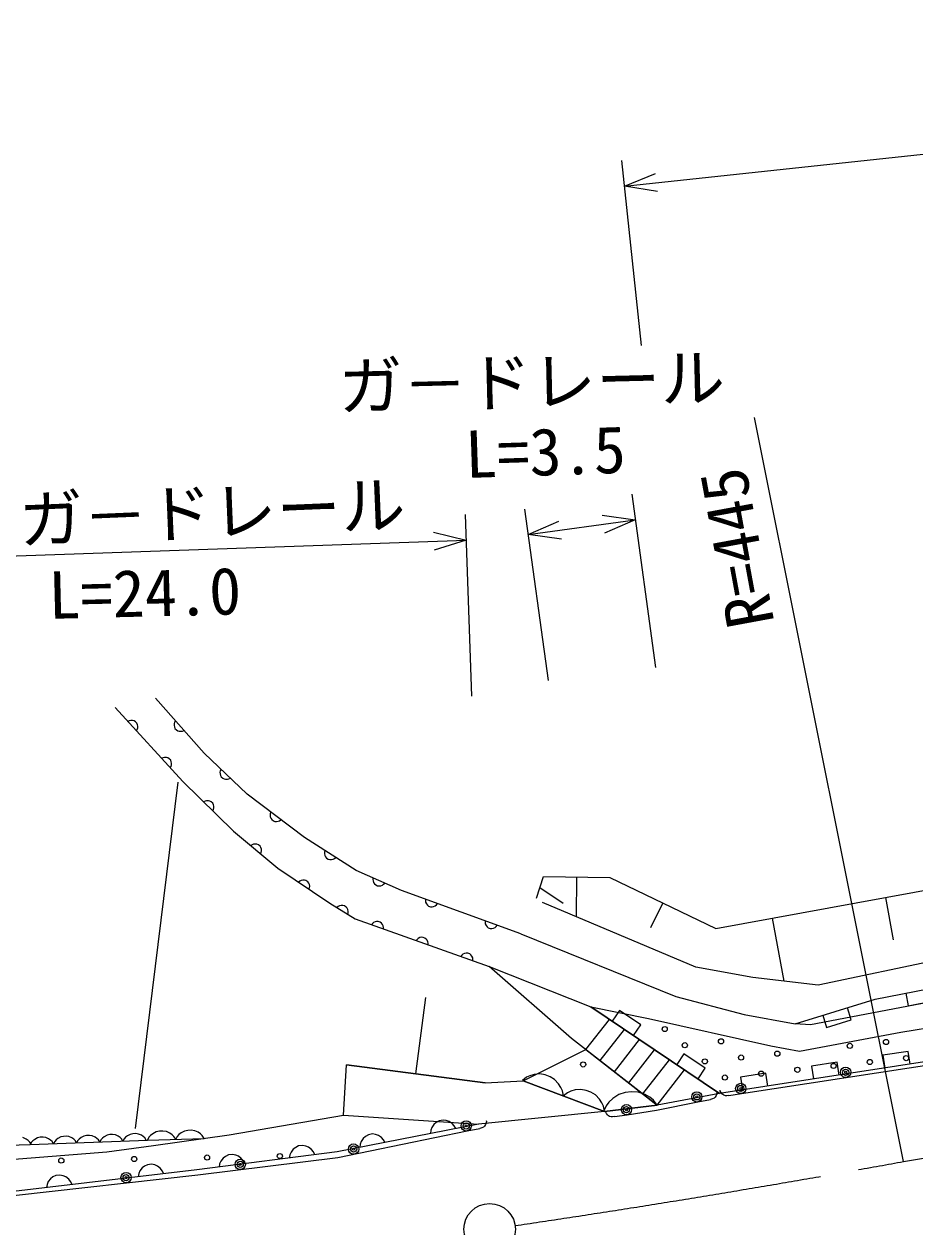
# Model space of a CAD drawing. Units: millimetres, scale not verified. Extents: x 40000 to 680000, y 20000 to 380000.
# Drawn here: x 452687 to 487250, y 287256 to 333939 of the extents above; entities that cross this region are included whole.
import ezdxf
from ezdxf.enums import TextEntityAlignment as Align

# ---------------------------------------------------------------- set-up
doc = ezdxf.new("R2010")
doc.units = ezdxf.units.MM
doc.header["$LTSCALE"] = 1000
doc.linetypes.add('CHAIN', pattern=[18.5, 12, -1.5, 3.5, -1.5])
for name, color, linetype, lineweight in [('S-BGD', 7, 'Continuous', 25), ('S-BMK', 2, 'CHAIN', 13), ('S-BMK-SRVR', 3, 'Continuous', 25), ('S-STR-HTXT', 7, 'Continuous', 13)]:
    doc.layers.add(name, color=color, linetype=linetype, lineweight=lineweight)
doc.styles.add('ＭＳ ゴシック', font='')
doc.styles.get('ＭＳ ゴシック').set_extended_font_data('MS Gothic')

msp = doc.modelspace()

# ---------------------------------------------------------------- linework, layer by layer
at = {"layer": 'S-BGD'}
for p, q in [((459669, 305647), (457784, 307780)), ((456225, 307411), (458848, 304540)), ((456770, 306904), (456713, 306878)), ((456827, 306915), (456770, 306904)), ((456898, 306912), (456827, 306915)), ((456954, 306895), (456898, 306912)), ((457009, 306865), (456954, 306895)), ((457063, 306806), (457009, 306865)), ((457089, 306748), (457063, 306806)), ((457100, 306691), (457089, 306748)), ((458511, 306790), (458507, 306720)), ((458507, 306720), (458518, 306662)), ((458529, 306846), (458511, 306790)), ((458561, 306901), (458529, 306846)), ((457050, 306509), (457081, 306564)), ((457081, 306564), (457097, 306620)), ((457097, 306620), (457100, 306691)), ((458518, 306662), (458542, 306604)), ((458542, 306604), (458595, 306544)), ((458595, 306544), (458650, 306513)), ((458650, 306513), (458706, 306495)), ((458706, 306495), (458776, 306491)), ((458776, 306491), (458833, 306501)), ((458833, 306501), (458892, 306526)), ((458082, 305468), (458024, 305443)), ((458139, 305480), (458082, 305468)), ((458210, 305477), (458139, 305480)), ((458265, 305460), (458210, 305477)), ((458321, 305429), (458265, 305460)), ((458375, 305370), (458321, 305429)), ((458400, 305312), (458375, 305370)), ((458412, 305255), (458400, 305312)), ((461349, 304047), (459669, 305647)), ((458361, 305074), (458392, 305129)), ((458392, 305129), (458409, 305185)), ((458409, 305185), (458412, 305255)), ((460301, 304962), (460288, 304905)), ((460288, 304905), (460290, 304835)), ((460328, 305019), (460301, 304962)), ((457004, 291074), (458665, 304522)), ((458848, 304540), (460816, 302612)), ((460290, 304835), (460306, 304778)), ((460306, 304778), (460335, 304723)), ((460335, 304723), (460393, 304667)), ((460393, 304667), (460450, 304641)), ((460450, 304641), (460507, 304628)), ((460507, 304628), (460578, 304630)), ((460578, 304630), (460634, 304645)), ((460634, 304645), (460690, 304675)), ((463562, 302365), (461349, 304047)), ((459710, 303780), (459653, 303751)), ((459766, 303795), (459710, 303780)), ((459837, 303796), (459766, 303795)), ((459893, 303782), (459837, 303796)), ((459950, 303754), (459893, 303782)), ((460007, 303698), (459950, 303754)), ((460036, 303642), (460007, 303698)), ((460010, 303401), (460038, 303458)), ((460051, 303586), (460036, 303642)), ((460038, 303458), (460052, 303515)), ((460052, 303515), (460051, 303586)), ((462236, 303298), (462230, 303240)), ((462230, 303240), (462240, 303170)), ((462257, 303358), (462236, 303298)), ((462240, 303170), (462261, 303116)), ((462261, 303116), (462297, 303063)), ((462297, 303063), (462361, 303015)), ((462361, 303015), (462420, 302995)), ((462420, 302995), (462478, 302988)), ((462478, 302988), (462548, 302998)), ((462548, 302998), (462603, 303019)), ((462603, 303019), (462655, 303055)), ((460816, 302612), (462537, 301177)), ((461538, 302088), (461484, 302055)), ((461593, 302107), (461538, 302088)), ((461664, 302114), (461593, 302107)), ((461721, 302105), (461664, 302114)), ((461780, 302081), (461721, 302105)), ((461841, 302030), (461780, 302081)), ((465571, 301094), (463562, 302365)), ((461875, 301976), (461841, 302030)), ((461868, 301735), (461891, 301793)), ((461894, 301921), (461875, 301976)), ((461891, 301793), (461900, 301851)), ((461900, 301851), (461894, 301921)), ((464340, 301802), (464339, 301744)), ((464339, 301744), (464354, 301675)), ((464356, 301863), (464340, 301802)), ((464354, 301675), (464381, 301623)), ((464381, 301623), (464421, 301574)), ((464421, 301574), (464488, 301531)), ((464729, 301556), (464778, 301596)), ((462537, 301177), (464545, 299823)), ((464488, 301531), (464550, 301516)), ((464550, 301516), (464608, 301514)), ((464608, 301514), (464677, 301530)), ((464677, 301530), (464729, 301556)), ((463384, 300678), (463334, 300640)), ((463437, 300703), (463384, 300678)), ((463506, 300716), (463437, 300703)), ((463564, 300713), (463506, 300716)), ((463625, 300696), (463564, 300713)), ((463692, 300652), (463625, 300696)), ((463730, 300602), (463692, 300652)), ((467334, 300314), (465571, 301094)), ((466224, 300805), (466218, 300742)), ((466218, 300742), (466225, 300684)), ((466225, 300684), (466250, 300618)), ((472568, 300016), (472836, 300852)), ((472836, 300852), (475409, 300817)), ((474123, 300835), (474102, 299301)), ((475409, 300817), (479519, 298844)), ((463755, 300549), (463730, 300602)), ((463748, 300360), (463765, 300421)), ((463768, 300479), (463755, 300549)), ((463765, 300421), (463768, 300479)), ((466250, 300618), (466284, 300570)), ((466284, 300570), (466331, 300528)), ((466331, 300528), (466404, 300496)), ((466404, 300496), (466467, 300490)), ((466467, 300490), (466525, 300497)), ((466525, 300497), (466591, 300522)), ((466591, 300522), (466638, 300556)), ((466638, 300556), (466681, 300603)), ((471966, 298631), (467334, 300314)), ((472702, 300434), (473604, 299816)), ((479519, 298844), (488308, 300445)), ((464545, 299823), (465529, 299208)), ((464926, 299715), (464874, 299688)), ((464995, 299730), (464926, 299715)), ((465053, 299729), (464995, 299730)), ((465115, 299714), (465053, 299729)), ((465183, 299672), (465115, 299714)), ((468257, 299979), (468255, 299915)), ((468255, 299915), (468266, 299858)), ((468266, 299858), (468296, 299794)), ((468296, 299794), (468333, 299749)), ((468333, 299749), (468382, 299710)), ((468382, 299710), (468458, 299682)), ((468578, 299692), (468642, 299722)), ((468642, 299722), (468687, 299758)), ((468687, 299758), (468727, 299808)), ((478749, 297341), (472802, 299849)), ((477464, 299831), (476997, 298859)), ((498132, 299739), (483494, 296637)), ((486110, 300044), (486411, 298396)), ((464874, 299688), (464825, 299648)), ((465223, 299623), (465183, 299672)), ((465249, 299571), (465223, 299623)), ((465265, 299503), (465249, 299571)), ((465249, 299383), (465264, 299444)), ((465264, 299444), (465265, 299503)), ((468458, 299682), (468521, 299681)), ((468521, 299681), (468578, 299692)), ((481716, 299244), (482162, 296795)), ((465529, 299208), (470735, 297361)), ((465529, 299208), (470735, 297361)), ((466200, 299033), (466161, 298983)), ((466245, 299070), (466200, 299033)), ((466309, 299101), (466245, 299070)), ((466366, 299112), (466309, 299101)), ((466429, 299111), (466366, 299112)), ((466505, 299084), (466429, 299111)), ((466555, 299045), (466505, 299084)), ((466592, 299000), (466555, 299045)), ((466622, 298937), (466592, 299000)), ((466634, 298879), (466622, 298937)), ((466632, 298816), (466634, 298879)), ((470573, 299137), (470571, 299074)), ((470571, 299074), (470582, 299017)), ((470582, 299017), (470612, 298953)), ((470612, 298953), (470649, 298907)), ((470649, 298907), (470699, 298868)), ((470699, 298868), (470774, 298841)), ((470774, 298841), (470837, 298839)), ((470837, 298839), (470894, 298850)), ((470894, 298850), (470958, 298880)), ((470958, 298880), (471003, 298917)), ((471003, 298917), (471043, 298966)), ((467936, 298417), (467897, 298368)), ((467981, 298455), (467936, 298417)), ((468044, 298485), (467981, 298455)), ((468102, 298497), (468044, 298485)), ((468165, 298495), (468102, 298497)), ((468240, 298469), (468165, 298495)), ((468290, 298430), (468240, 298469)), ((468327, 298385), (468290, 298430)), ((468357, 298321), (468327, 298385)), ((468369, 298264), (468357, 298321)), ((471966, 298631), (477980, 296205)), ((468368, 298201), (468369, 298264)), ((469716, 297839), (469671, 297802)), ((469780, 297869), (469716, 297839)), ((469837, 297881), (469780, 297869)), ((469900, 297880), (469837, 297881)), ((469976, 297853), (469900, 297880)), ((470025, 297814), (469976, 297853)), ((469671, 297802), (469632, 297752)), ((470062, 297769), (470025, 297814)), ((470093, 297705), (470062, 297769)), ((470104, 297648), (470093, 297705)), ((470103, 297585), (470104, 297648)), ((485706, 296101), (492424, 297402)), ((473932, 294571), (470735, 297361)), ((470735, 297361), (474671, 295801)), ((480955, 296939), (478749, 297341)), ((483494, 296637), (480955, 296939)), ((467884, 293200), (468270, 296166)), ((477980, 296205), (480620, 295502)), ((482598, 295134), (485706, 296101)), ((488473, 296100), (483193, 295100)), ((486895, 296332), (486990, 295841)), ((486990, 295841), (487972, 296031)), ((479671, 292437), (474671, 295801)), ((474671, 295801), (476907, 295349)), ((474671, 295801), (479671, 292437)), ((475785, 295654), (475506, 295239)), ((476615, 295096), (475785, 295654)), ((484778, 295289), (484630, 295766)), ((474486, 294141), (475398, 295312)), ((476336, 294681), (476615, 295096)), ((476907, 295349), (481663, 294281)), ((480620, 295502), (482598, 295134)), ((483193, 295100), (482598, 295134)), ((483675, 295469), (483824, 294992)), ((483824, 294992), (484778, 295289)), ((486706, 294812), (490437, 295426)), ((477252, 291987), (473932, 294571)), ((475039, 293710), (475981, 294920)), ((482770, 294076), (486706, 294812)), ((472046, 292932), (474486, 294141)), ((474486, 294141), (477252, 291987)), ((475592, 293279), (476564, 294527)), ((476146, 292848), (477147, 294135)), ((493475, 294563), (479671, 292437)), ((480523, 292434), (493484, 294432)), ((481663, 294281), (482770, 294076)), ((476699, 292418), (477730, 293743)), ((478286, 293972), (478007, 293557)), ((479115, 293414), (478286, 293972)), ((484230, 293645), (483242, 293493)), ((484306, 293151), (484230, 293645)), ((486991, 294070), (486003, 293918)), ((486003, 293918), (486079, 293424)), ((487067, 293576), (486991, 294070)), ((465078, 291599), (465199, 293550)), ((470570, 292851), (465199, 293550)), ((465199, 293550), (470570, 292851)), ((472472, 293171), (472309, 293123)), ((472699, 293194), (472472, 293171)), ((472902, 293154), (472699, 293194)), ((477252, 291987), (478314, 293350)), ((478836, 292999), (479115, 293414)), ((481470, 293220), (480482, 293068)), ((481546, 292726), (481470, 293220)), ((483242, 293493), (483318, 292999)), ((470570, 292851), (472046, 292932)), ((472177, 293064), (472022, 292941)), ((475202, 291742), (472046, 292932)), ((472046, 292932), (475202, 291742)), ((472309, 293123), (472177, 293064)), ((473092, 293082), (472902, 293154)), ((473271, 292978), (473092, 293082)), ((473426, 292811), (473271, 292978)), ((473517, 292668), (473426, 292811)), ((480482, 293068), (480558, 292574)), ((473577, 292536), (473517, 292668)), ((473612, 292341), (473577, 292536)), ((473767, 292464), (473612, 292341)), ((473899, 292524), (473767, 292464)), ((474062, 292571), (473899, 292524)), ((474289, 292595), (474062, 292571)), ((474492, 292555), (474289, 292595)), ((474682, 292483), (474492, 292555)), ((474861, 292379), (474682, 292483)), ((475016, 292212), (474861, 292379)), ((475530, 292246), (475378, 292101)), ((475765, 292401), (475530, 292246)), ((476010, 292473), (475765, 292401)), ((476260, 292503), (476010, 292473)), ((476515, 292491), (476260, 292503)), ((476781, 292396), (476515, 292491)), ((476962, 292291), (476781, 292396)), ((477102, 292180), (476962, 292291)), ((479671, 292437), (477252, 291987)), ((479460, 292256), (479395, 292223)), ((479503, 292295), (479460, 292256)), ((479542, 292354), (479503, 292295)), ((479562, 292409), (479542, 292354)), ((479561, 292511), (479569, 292472)), ((479569, 292472), (479562, 292409)), ((479699, 292529), (479695, 292559)), ((479717, 292481), (479699, 292529)), ((479755, 292427), (479717, 292481)), ((479791, 292392), (479755, 292427)), ((479835, 292368), (479791, 292392)), ((479899, 292348), (479835, 292368)), ((479950, 292345), (479899, 292348)), ((480029, 292358), (479950, 292345)), ((480029, 292358), (480523, 292434)), ((475107, 292068), (475016, 292212)), ((475167, 291937), (475107, 292068)), ((475202, 291742), (475167, 291937)), ((475268, 291961), (475168, 291738)), ((477252, 291987), (475202, 291742)), ((475202, 291742), (477252, 291987)), ((475378, 292101), (475268, 291961)), ((476088, 291611), (477218, 291783)), ((477252, 291987), (477102, 292180)), ((477218, 291783), (478827, 292108)), ((478827, 292108), (479317, 292207)), ((479395, 292223), (479317, 292207)), ((460642, 290832), (465078, 291599)), ((465078, 291599), (470317, 291247)), ((468677, 291311), (468590, 291233)), ((468786, 291374), (468677, 291311)), ((468943, 291404), (468786, 291374)), ((469069, 291388), (468943, 291404)), ((469178, 291349), (469069, 291388)), ((469296, 291270), (469178, 291349)), ((475202, 291742), (470317, 291247)), ((470614, 291387), (470622, 291348)), ((470622, 291348), (470614, 291285)), ((475264, 291708), (475259, 291738)), ((475281, 291660), (475264, 291708)), ((475320, 291605), (475281, 291660)), ((475356, 291570), (475320, 291605)), ((475400, 291547), (475356, 291570)), ((475463, 291526), (475400, 291547)), ((475514, 291524), (475463, 291526)), ((475593, 291536), (475514, 291524)), ((475593, 291536), (476088, 291611)), ((456012, 290838), (455905, 290816)), ((456120, 290842), (456012, 290838)), ((456228, 290828), (456120, 290842)), ((456804, 290850), (456698, 290792)), ((456911, 290872), (456804, 290850)), ((457019, 290877), (456911, 290872)), ((457127, 290863), (457019, 290877)), ((457237, 290813), (457127, 290863)), ((457682, 290873), (457596, 290804)), ((457812, 290943), (457682, 290873)), ((457943, 290969), (457812, 290943)), ((458075, 290973), (457943, 290969)), ((458207, 290955), (458075, 290973)), ((458341, 290894), (458207, 290955)), ((458431, 290831), (458341, 290894)), ((458695, 290839), (458631, 290771)), ((458781, 290908), (458695, 290839)), ((458911, 290978), (458781, 290908)), ((459042, 291004), (458911, 290978)), ((459174, 291009), (459042, 291004)), ((459306, 290991), (459174, 291009)), ((459440, 290929), (459306, 290991)), ((459530, 290866), (459440, 290929)), ((459598, 290802), (459530, 290866)), ((470317, 291247), (464833, 290167)), ((464865, 289949), (469881, 290981)), ((466201, 290864), (466045, 290833)), ((466327, 290848), (466201, 290864)), ((466437, 290809), (466327, 290848)), ((468472, 291006), (468456, 290880)), ((468511, 291116), (468472, 291006)), ((468590, 291233), (468511, 291116)), ((469374, 291184), (469296, 291270)), ((469436, 291074), (469374, 291184)), ((469881, 290981), (470370, 291082)), ((470449, 291098), (470370, 291082)), ((470513, 291132), (470449, 291098)), ((470556, 291171), (470513, 291132)), ((470595, 291230), (470556, 291171)), ((470614, 291285), (470595, 291230)), ((447376, 290313), (452929, 290451)), ((452767, 290667), (452645, 290724)), ((452848, 290609), (452767, 290667)), ((452910, 290550), (452848, 290609)), ((452972, 290452), (452910, 290550)), ((452929, 290451), (457470, 290624)), ((452980, 290543), (452929, 290451)), ((453032, 290599), (452980, 290543)), ((453102, 290655), (453032, 290599)), ((453208, 290714), (453102, 290655)), ((453315, 290736), (453208, 290714)), ((453423, 290740), (453315, 290736)), ((453531, 290726), (453423, 290740)), ((453641, 290676), (453531, 290726)), ((453715, 290625), (453641, 290676)), ((453771, 290573), (453715, 290625)), ((453828, 290485), (453771, 290573)), ((453879, 290577), (453828, 290485)), ((453931, 290633), (453879, 290577)), ((454001, 290690), (453931, 290633)), ((454107, 290748), (454001, 290690)), ((454214, 290770), (454107, 290748)), ((454322, 290774), (454214, 290770)), ((454430, 290760), (454322, 290774)), ((454540, 290710), (454430, 290760)), ((454614, 290659), (454540, 290710)), ((454670, 290607), (454614, 290659)), ((454727, 290519), (454670, 290607)), ((454778, 290611), (454727, 290519)), ((454830, 290667), (454778, 290611)), ((454900, 290724), (454830, 290667)), ((455006, 290782), (454900, 290724)), ((455113, 290804), (455006, 290782)), ((455221, 290808), (455113, 290804)), ((455329, 290794), (455221, 290808)), ((455439, 290744), (455329, 290794)), ((455513, 290693), (455439, 290744)), ((455569, 290641), (455513, 290693)), ((455626, 290553), (455569, 290641)), ((455677, 290645), (455626, 290553)), ((455729, 290701), (455677, 290645)), ((455799, 290758), (455729, 290701)), ((455905, 290816), (455799, 290758)), ((455892, 290170), (457708, 290414)), ((456338, 290779), (456228, 290828)), ((456412, 290727), (456338, 290779)), ((456468, 290676), (456412, 290727)), ((456525, 290588), (456468, 290676)), ((456576, 290680), (456525, 290588)), ((456628, 290736), (456576, 290680)), ((456698, 290792), (456628, 290736)), ((457311, 290762), (457237, 290813)), ((457367, 290710), (457311, 290762)), ((457424, 290622), (457367, 290710)), ((457532, 290736), (457470, 290624)), ((457470, 290624), (459680, 290695)), ((457596, 290804), (457532, 290736)), ((457708, 290414), (460642, 290832)), ((458499, 290767), (458431, 290831)), ((458569, 290659), (458499, 290767)), ((458631, 290771), (458569, 290659)), ((459668, 290694), (459598, 290802)), ((463338, 290399), (463225, 290344)), ((463497, 290419), (463338, 290399)), ((463621, 290395), (463497, 290419)), ((463728, 290348), (463621, 290395)), ((465730, 290466), (465714, 290340)), ((465769, 290575), (465730, 290466)), ((465848, 290693), (465769, 290575)), ((465935, 290771), (465848, 290693)), ((466045, 290833), (465935, 290771)), ((466554, 290730), (466437, 290809)), ((466632, 290643), (466554, 290730)), ((466695, 290533), (466632, 290643)), ((451107, 289788), (455892, 290170)), ((464833, 290167), (459384, 289470)), ((459424, 289280), (464865, 289949)), ((460409, 289924), (460322, 289812)), ((460500, 289996), (460409, 289924)), ((460614, 290051), (460500, 289996)), ((460773, 290071), (460614, 290051)), ((460897, 290047), (460773, 290071)), ((461004, 290000), (460897, 290047)), ((461115, 289913), (461004, 290000)), ((461188, 289822), (461115, 289913)), ((463000, 290053), (462975, 289929)), ((463046, 290160), (463000, 290053)), ((463133, 290272), (463046, 290160)), ((463225, 290344), (463133, 290272)), ((463840, 290261), (463728, 290348)), ((463912, 290170), (463840, 290261)), ((463967, 290056), (463912, 290170)), ((459384, 289470), (452272, 288635)), ((457271, 289544), (457184, 289433)), ((457364, 289615), (457271, 289544)), ((457478, 289669), (457364, 289615)), ((457637, 289688), (457478, 289669)), ((457761, 289662), (457637, 289688)), ((457867, 289614), (457761, 289662)), ((457978, 289527), (457867, 289614)), ((458049, 289434), (457978, 289527)), ((458103, 289320), (458049, 289434)), ((460275, 289705), (460251, 289581)), ((460322, 289812), (460275, 289705)), ((461242, 289708), (461188, 289822)), ((452279, 288479), (459424, 289280)), ((453628, 289016), (453580, 288909)), ((453715, 289126), (453628, 289016)), ((453807, 289198), (453715, 289126)), ((453922, 289251), (453807, 289198)), ((454081, 289270), (453922, 289251)), ((454205, 289244), (454081, 289270)), ((454311, 289196), (454205, 289244)), ((454422, 289109), (454311, 289196)), ((454493, 289017), (454422, 289109)), ((454547, 288902), (454493, 289017)), ((457136, 289327), (457110, 289203)), ((457184, 289433), (457136, 289327)), ((453580, 288909), (453554, 288785))]:
    msp.add_line(p, q, dxfattribs=at)
for centre, major_axis in [((477543, 294935), (100, 0)), ((478321, 294308), (100, 0)), ((479727, 294459), (100, 0)), ((484722, 294284), (100, 0)), ((486128, 294434), (100, 0)), ((474378, 293563), (100, 0)), ((479100, 293680), (100, 0)), ((480505, 293831), (100, 0)), ((481911, 293982), (100, 0)), ((485500, 293656), (100, 0)), ((486906, 293807), (100, 0)), ((481283, 293204), (100, 0)), ((482689, 293355), (100, 0)), ((484095, 293505), (100, 0)), ((484562, 293259), (200, 0)), ((484562, 293259), (120, 0)), ((484562, 293259), (40, 0)), ((479878, 293053), (100, 0)), ((480493, 292631), (200, 0)), ((480493, 292631), (120, 0)), ((478788, 292304), (200, 0)), ((478788, 292304), (120, 0)), ((478788, 292304), (40, 0)), ((480493, 292631), (40, 0)), ((476058, 291808), (200, 0)), ((476058, 291808), (120, 0)), ((476058, 291808), (40, 0)), ((469840, 291177), (200, 0)), ((469840, 291177), (120, 0)), ((469840, 291177), (40, 0)), ((465473, 290278), (200, 0)), ((465473, 290278), (120, 0)), ((454132, 289834), (100, 0)), ((456959, 289892), (100, 0)), ((459786, 289949), (100, 0)), ((462612, 290007), (100, 0)), ((465473, 290278), (40, 0)), ((461073, 289684), (200, 0)), ((461073, 289684), (120, 0)), ((461073, 289684), (40, 0)), ((456646, 289170), (200, 0)), ((456646, 289170), (120, 0)), ((456646, 289170), (40, 0))]:
    msp.add_ellipse(centre, major_axis=major_axis, ratio=0.999999, dxfattribs=at)
at = {"layer": 'S-BMK'}
msp.add_line((486812, 289796), (489074, 290175), dxfattribs=at)
msp.add_ellipse((406869, 727383), major_axis=(241724, 373421), ratio=0.999999, start_param=3.862432, end_param=3.896782, dxfattribs=at)
at = {"layer": 'S-BMK-SRVR'}
msp.add_ellipse((470748, 287164), major_axis=(1000, 0), ratio=0.999999, dxfattribs=at)
at = {"layer": 'S-STR-HTXT'}
for p, q in [((475986, 327653), (534931, 333939)), ((476646, 321466), (475880, 328647)), ((475986, 327653), (477191, 328134)), ((477266, 327438), (475986, 327653)), ((486812, 289796), (481022, 318674)), ((476262, 315689), (477189, 308973)), ((473030, 308460), (472112, 315116)), ((469803, 314907), (470049, 307849)), ((472248, 314125), (476399, 314698)), ((472248, 314125), (473438, 314643)), ((475113, 314874), (476399, 314698)), ((476399, 314698), (475209, 314181)), ((468577, 314215), (469838, 313908)), ((446212, 313088), (469838, 313908)), ((469838, 313908), (468602, 313515)), ((473534, 313950), (472248, 314125))]:
    msp.add_line(p, q, dxfattribs=at)

# ---------------------------------------------------------------- texts
at = {"layer": 'S-STR-HTXT', "style": 'ＭＳ ゴシック'}
for s, rotation, p in [('ガ－ドレール', 1.377, (464914, 318409)), ('L=3.5', 1.877, (469844, 315772)), ('R=445', 100.477, (482340, 310808)), ('ガ－ドレール', 2.377, (452546, 313228)), ('L=24.0', 1.377, (453663, 310305))]:
    msp.add_text(s, height=1833, rotation=rotation, dxfattribs=at).set_placement(p, align=Align.BOTTOM_LEFT)

doc.saveas('drawing.dxf')
